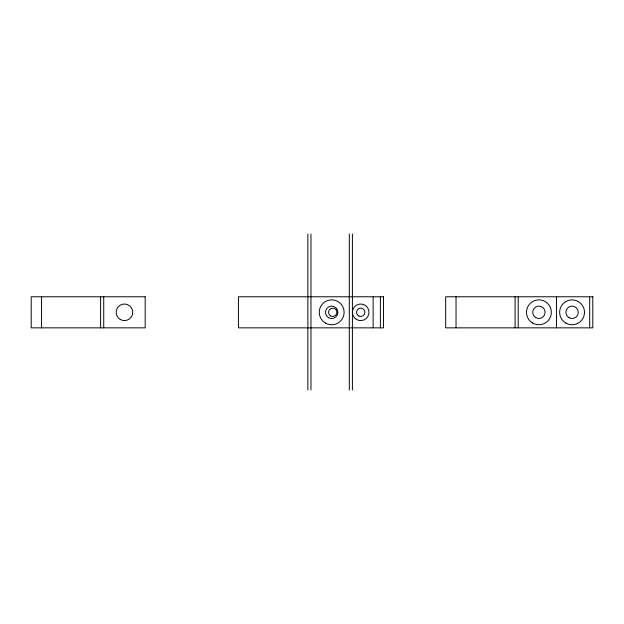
<?xml version="1.0" encoding="UTF-8"?>
<svg xmlns="http://www.w3.org/2000/svg" width="624" height="624" viewBox="0 0 624 624"><rect width="100%" height="100%" fill="white"/><g stroke="black" fill="none" stroke-linecap="round" stroke-linejoin="round"><path stroke-width="0.94" d="M589.688 296.767L589.688 327.85M556.538 296.767L556.538 327.85M518.193 296.767L518.193 327.85M515.089 296.767L515.089 327.85M456.027 296.767L456.027 327.85M380.39 296.767L380.39 327.85M373.136 296.767L373.136 327.85M352.412 233.977L352.412 390.023M349.3 233.977L349.3 390.023M310.963 233.977L310.963 390.023M307.858 233.977L307.858 390.023M103.732 296.767L103.732 327.85M100.62 296.767L100.62 327.85M41.558 296.767L41.558 327.85M336.375 309.091A4.142 4.142 0 0 1 336.687 309.379M145.181 296.767L31.2 296.767L31.2 327.85L145.181 327.85L145.181 296.767M383.495 296.767L238.43 296.767L238.43 327.85L383.495 327.85L383.495 296.767M592.8 296.767L445.669 296.767L445.669 327.85L592.8 327.85L592.8 296.767M120.307 319.488A8.291 8.291 0 0 0 132.74 312.312A8.291 8.291 0 0 0 120.307 305.136A8.291 8.291 0 0 0 120.307 319.488M535.813 317.694A6.217 6.217 0 0 0 545.134 312.312A6.217 6.217 0 0 0 535.813 306.93A6.217 6.217 0 0 0 535.813 317.694M565.859 323.076A12.433 12.433 0 0 0 584.509 312.312A12.433 12.433 0 0 0 565.859 301.54A12.433 12.433 0 0 0 565.859 323.076M568.971 317.694A6.217 6.217 0 0 0 578.292 312.312A6.217 6.217 0 0 0 568.971 306.93A6.217 6.217 0 0 0 568.971 317.694M532.701 323.076A12.433 12.433 0 0 0 551.351 312.312A12.433 12.433 0 0 0 532.701 301.54A12.433 12.433 0 0 0 532.701 323.076M325.471 323.076A12.433 12.433 0 0 0 344.12 312.312A12.433 12.433 0 0 0 325.471 301.54A12.433 12.433 0 0 0 325.471 323.076M328.575 317.694A6.217 6.217 0 0 0 337.904 312.312A6.217 6.217 0 0 0 328.575 306.93A6.217 6.217 0 0 0 328.575 317.694M330.65 315.9A4.142 4.142 0 0 0 336.866 312.312A4.142 4.142 0 0 0 330.65 308.724A4.142 4.142 0 0 0 330.65 315.9M358.628 315.9A4.142 4.142 0 0 0 364.845 312.312A4.142 4.142 0 0 0 358.628 308.724A4.142 4.142 0 0 0 358.628 315.9M356.554 319.488A8.291 8.291 0 0 0 368.987 312.312A8.291 8.291 0 0 0 356.554 305.136A8.291 8.291 0 0 0 356.554 319.488"/></g></svg>
